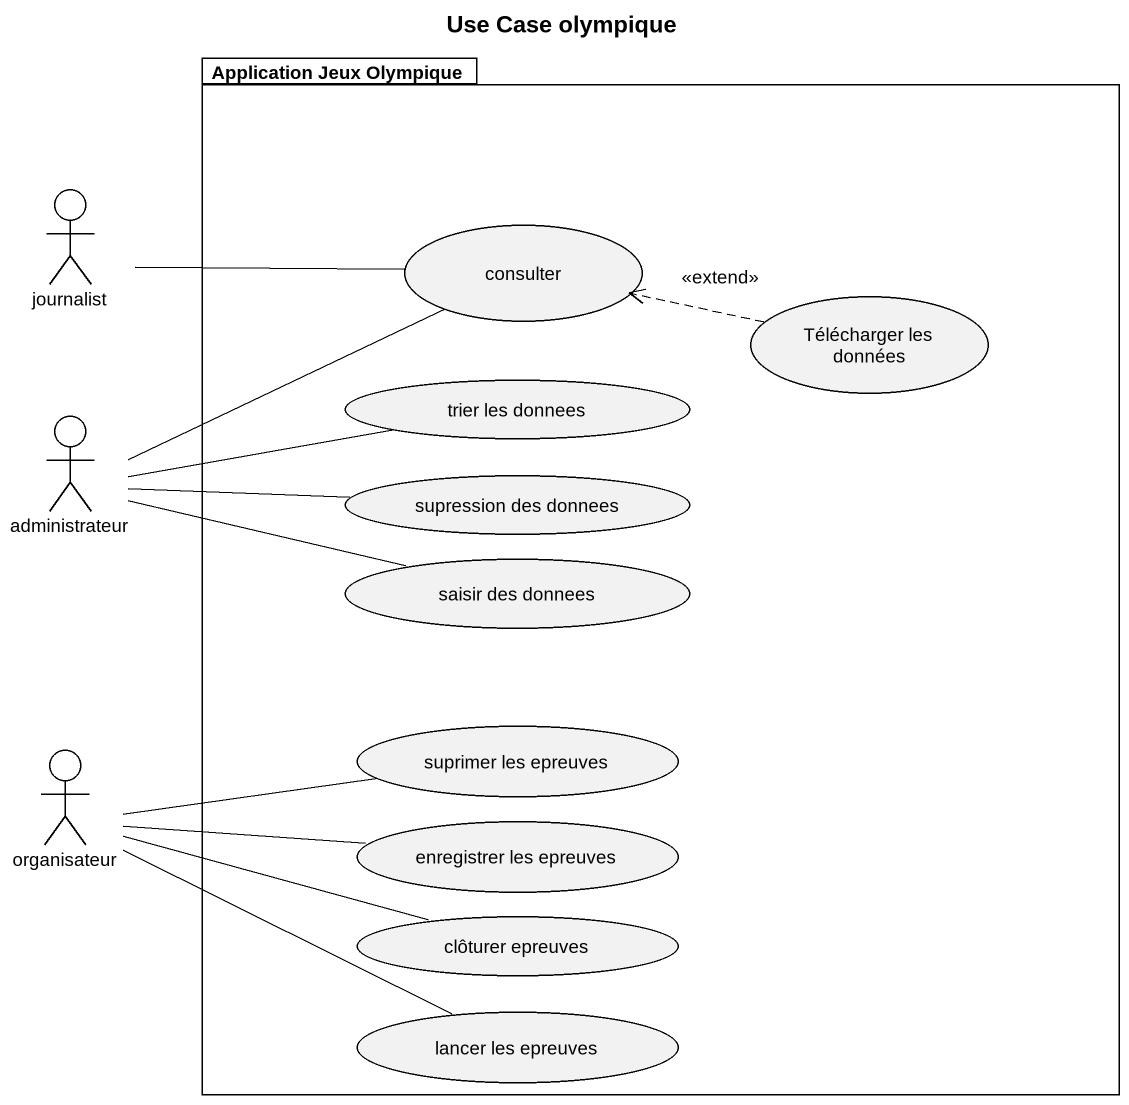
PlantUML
@startuml
title Use Case olympique
package "Application Jeux Olympique" as Application_Jeux_Olympique {
  usecase consulter
  usecase "Télécharger les données" as Télécharger_les_données
  usecase "trier les donnees" as trier_les_donnees
  usecase "supression des donnees" as supression_des_donnees
  usecase "saisir des donnees" as saisir_des_donnees
  usecase "suprimer les epreuves" as suprimer_les_epreuves
  usecase "enregistrer les epreuves" as enregistrer_les_epreuves
  usecase "clôturer epreuves" as clôturer_epreuves
  usecase "lancer les epreuves" as lancer_les_epreuves
}
actor journalist
actor administrateur
actor organisateur
journalist -right- consulter
Télécharger_les_données .left.> consulter : <<extend>>
administrateur -right- consulter
administrateur -right- trier_les_donnees
administrateur -right- supression_des_donnees
administrateur -right- saisir_des_donnees
organisateur -right- enregistrer_les_epreuves
organisateur -right- lancer_les_epreuves
suprimer_les_epreuves -left- organisateur
clôturer_epreuves -left- organisateur
@enduml
